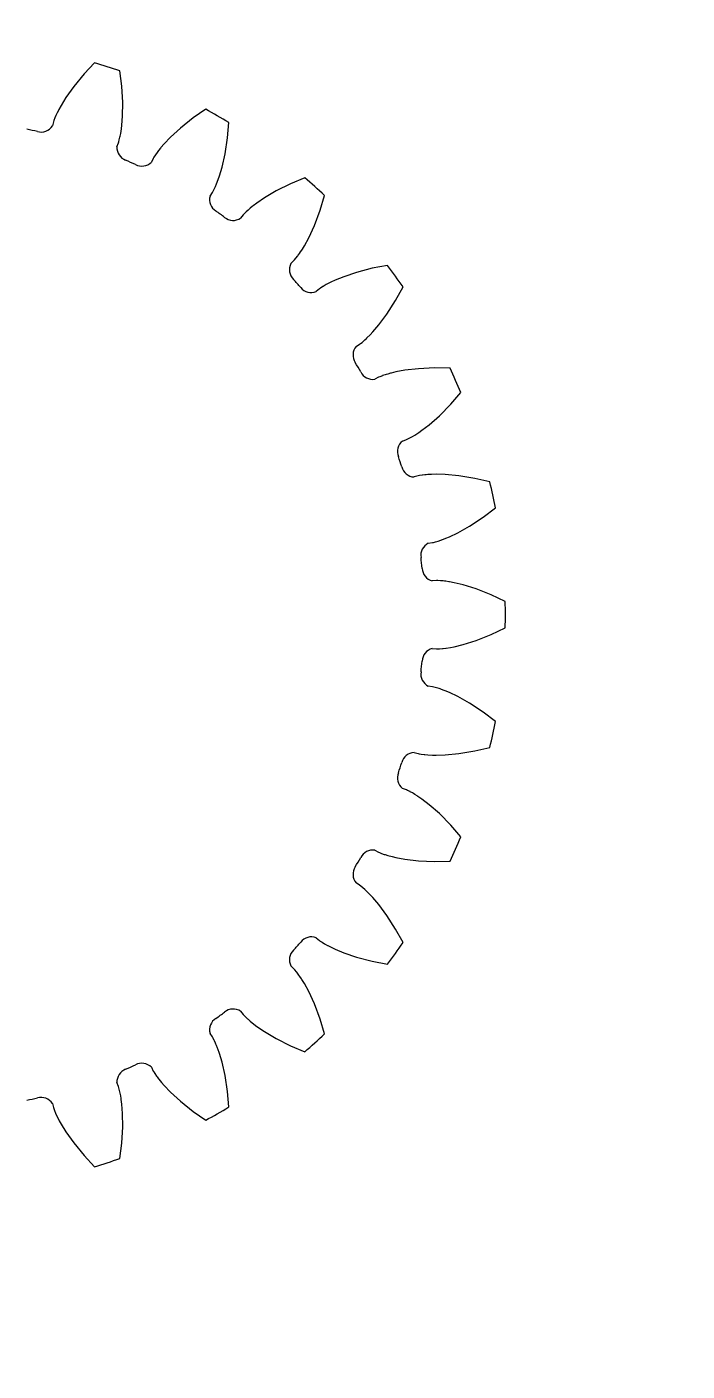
# Model space of a CAD drawing. Extents: x -49 to 4846, y -968 to 1090.
# Drawn here: x 134.1 to 189.1, y -21.9 to 90.1 of the extents above; entities that cross this region are included whole.
import ezdxf

# ---------------------------------------------------------------- set-up
doc = ezdxf.new("R2010")
doc.units = 0
doc.layers.get('0').update_dxf_attribs({"linetype": 'CONTINUOUS'})
doc.layers.add('OUTLINE', color=7, linetype='CONTINUOUS')

msp = doc.modelspace()

# ---------------------------------------------------------------- linework, layer by layer
at = {"color": 1}
for p, q in [((139.769895, 87.07917), (138.891244, 86.144129)), ((139.769895, 87.07917), (138.891244, 86.144129)), ((142.032875, 85.123351), (141.871634, 86.396272)), ((142.032875, 85.123351), (141.871634, 86.396272)), ((138.891244, 86.144129), (138.029085, 85.097587)), ((138.891244, 86.144129), (138.029085, 85.097587)), ((142.115234, 83.769917), (142.032875, 85.123351)), ((142.115234, 83.769917), (142.032875, 85.123351)), ((137.375367, 84.175391), (136.977433, 83.527196)), ((137.375367, 84.175391), (136.977433, 83.527196)), ((138.029085, 85.097587), (137.375367, 84.175391)), ((138.029085, 85.097587), (137.375367, 84.175391)), ((136.646491, 82.899798), (136.593948, 82.788686)), ((136.646491, 82.899798), (136.593948, 82.788686)), ((136.750243, 83.108203), (136.646491, 82.899798)), ((136.750243, 83.108203), (136.646491, 82.899798)), ((136.784562, 83.174444), (136.750243, 83.108203)), ((136.784562, 83.174444), (136.750243, 83.108203)), ((136.977435, 83.527199), (136.784562, 83.174444)), ((136.977435, 83.527199), (136.784562, 83.174444)), ((142.10205, 82.639599), (142.115234, 83.769917)), ((142.10205, 82.639599), (142.115234, 83.769917)), ((149.029185, 83.209527), (147.975328, 82.477601)), ((149.029185, 83.209527), (147.975328, 82.477601)), ((136.342928, 82.160108), (136.255503, 81.82261)), ((136.342928, 82.160108), (136.255503, 81.82261)), ((136.378735, 82.267758), (136.342928, 82.160108)), ((136.378735, 82.267758), (136.342928, 82.160108)), ((136.461622, 82.485429), (136.378735, 82.267758)), ((136.461622, 82.485429), (136.378735, 82.267758)), ((136.465513, 82.494973), (136.461622, 82.485429)), ((136.465513, 82.494972), (136.461622, 82.485429)), ((136.550887, 82.694174), (136.465513, 82.494973)), ((136.550887, 82.694174), (136.465513, 82.494972)), ((136.593948, 82.788686), (136.550887, 82.694174)), ((136.593948, 82.788686), (136.550887, 82.694174)), ((142.003276, 81.563299), (142.042985, 81.8813)), ((142.003276, 81.563299), (142.042985, 81.8813)), ((142.042985, 81.881301), (142.10205, 82.639599)), ((142.042985, 81.881301), (142.10205, 82.639599)), ((147.975328, 82.477601), (146.914421, 81.633181)), ((147.975328, 82.477601), (146.914421, 81.633181)), ((150.836075, 80.825948), (150.943013, 82.104576)), ((150.836075, 80.825948), (150.943013, 82.104576)), ((141.778548, 80.48238), (141.826054, 80.649535)), ((141.778548, 80.48238), (141.826054, 80.649535)), ((141.826054, 80.649535), (141.882802, 80.884325)), ((141.826054, 80.649535), (141.882802, 80.884325)), ((141.882802, 80.884325), (141.89843, 80.956647)), ((141.882802, 80.884325), (141.898429, 80.956645)), ((141.898429, 80.956645), (141.941948, 81.179202)), ((141.89843, 80.956647), (141.941948, 81.179202)), ((141.941948, 81.179202), (141.943602, 81.188353)), ((141.941948, 81.179202), (141.943602, 81.188353)), ((141.943602, 81.188353), (142.003276, 81.563299)), ((141.943602, 81.188353), (142.003276, 81.563299)), ((146.083253, 80.867053), (145.559248, 80.315757)), ((146.083253, 80.867053), (145.559248, 80.315757)), ((146.914421, 81.633181), (146.083253, 80.867053)), ((146.914421, 81.633181), (146.083253, 80.867053)), ((150.63524, 79.484965), (150.836075, 80.825948)), ((150.63524, 79.484965), (150.836075, 80.825948)), ((141.625109, 80.077919), (141.752756, 80.402348)), ((141.625109, 80.077919), (141.752756, 80.402348)), ((141.752754, 80.402341), (141.778548, 80.48238)), ((141.752754, 80.402341), (141.778548, 80.48238)), ((144.968827, 79.589623), (144.843903, 79.412525)), ((144.968827, 79.589623), (144.843903, 79.412524)), ((145.030598, 79.673117), (144.968827, 79.589623)), ((145.030598, 79.673117), (144.968827, 79.589623)), ((145.105094, 79.770876), (145.030598, 79.673117)), ((145.105094, 79.770876), (145.030598, 79.673117)), ((145.249909, 79.953156), (145.105094, 79.770876)), ((145.249909, 79.953156), (145.105094, 79.770876)), ((145.29725, 80.010814), (145.249909, 79.953156)), ((145.29725, 80.010814), (145.249909, 79.953156)), ((145.559251, 80.31576), (145.29725, 80.010814)), ((145.559251, 80.31576), (145.29725, 80.010814)), ((144.654374, 79.110464), (144.49869, 78.798518)), ((144.654374, 79.110464), (144.49869, 78.798518)), ((144.71178, 79.208317), (144.654374, 79.110464)), ((144.71178, 79.208317), (144.654374, 79.110464)), ((144.838113, 79.403998), (144.71178, 79.208317)), ((144.838113, 79.403998), (144.71178, 79.208317)), ((144.843903, 79.412525), (144.838113, 79.403998)), ((144.843903, 79.412524), (144.838113, 79.403998)), ((150.387337, 78.382088), (150.63524, 79.484965)), ((150.387337, 78.382088), (150.63524, 79.484965)), ((149.930621, 76.995499), (150.066947, 77.349845)), ((149.930621, 76.995499), (150.066947, 77.349845)), ((150.066947, 77.349845), (150.171904, 77.652641)), ((150.066947, 77.349845), (150.171904, 77.652641)), ((150.171905, 77.652641), (150.387337, 78.382088)), ((150.171905, 77.652641), (150.387337, 78.382088)), ((157.281592, 77.49933), (156.098589, 77.002508)), ((157.281592, 77.49933), (156.098589, 77.002508)), ((149.388216, 75.975549), (149.580526, 76.266349)), ((149.388216, 75.975549), (149.580526, 76.266349)), ((149.580523, 76.266343), (149.622394, 76.33927)), ((149.580523, 76.266343), (149.622394, 76.33927)), ((149.622394, 76.33927), (149.703615, 76.492895)), ((149.622394, 76.33927), (149.703615, 76.492895)), ((149.703615, 76.492895), (149.807939, 76.710756)), ((149.703615, 76.492895), (149.807939, 76.710756)), ((149.807939, 76.710756), (149.838262, 76.778249)), ((149.807939, 76.710756), (149.838261, 76.778246)), ((149.838261, 76.778246), (149.927101, 76.986892)), ((149.838262, 76.778249), (149.927101, 76.986892)), ((149.927101, 76.986892), (149.930621, 76.995499)), ((149.927101, 76.986892), (149.930621, 76.995499)), ((154.885301, 76.397115), (153.913009, 75.820538)), ((154.885301, 76.397115), (153.913009, 75.820538)), ((156.098589, 77.002508), (154.885301, 76.397115)), ((156.098589, 77.002508), (154.885301, 76.397115)), ((152.907865, 75.099875), (152.728317, 74.951687)), ((152.907865, 75.099874), (152.728317, 74.951686)), ((152.96616, 75.14643), (152.907865, 75.099874)), ((152.96616, 75.14643), (152.907865, 75.099875)), ((153.285837, 75.390239), (152.96616, 75.14643)), ((153.285837, 75.390239), (152.96616, 75.14643)), ((153.913009, 75.820538), (153.285833, 75.390236)), ((153.913009, 75.820538), (153.285833, 75.390236)), ((158.553424, 74.792164), (158.923867, 76.020618)), ((158.553424, 74.792164), (158.923867, 76.020618)), ((152.150139, 74.399416), (151.933, 74.126656)), ((152.150139, 74.399416), (151.933, 74.126656)), ((152.226636, 74.483195), (152.150139, 74.399416)), ((152.226635, 74.483195), (152.150139, 74.399416)), ((152.390892, 74.648334), (152.226635, 74.483195)), ((152.390892, 74.648334), (152.226636, 74.483195)), ((152.398328, 74.65547), (152.390892, 74.648334)), ((152.398328, 74.65547), (152.390892, 74.648334)), ((152.557343, 74.802725), (152.398328, 74.65547)), ((152.557343, 74.802725), (152.398328, 74.65547)), ((152.635124, 74.871552), (152.557343, 74.802725)), ((152.635124, 74.871552), (152.557343, 74.802725)), ((152.728317, 74.951687), (152.635124, 74.871552)), ((152.728317, 74.951686), (152.635124, 74.871552)), ((158.078172, 73.522241), (158.553424, 74.792164)), ((158.078172, 73.522241), (158.553424, 74.792164)), ((157.606385, 72.495007), (158.078172, 73.522241)), ((157.606385, 72.495007), (158.078172, 73.522241)), ((157.078381, 71.551933), (157.244, 71.826291)), ((157.078381, 71.551934), (157.244, 71.826291)), ((157.244, 71.826291), (157.606385, 72.495007)), ((157.244, 71.826291), (157.606385, 72.495007)), ((156.128749, 70.348786), (156.377318, 70.593247)), ((156.128749, 70.348786), (156.377318, 70.593247)), ((156.377313, 70.593242), (156.433432, 70.655869)), ((156.377313, 70.593242), (156.433432, 70.655869)), ((156.433432, 70.655869), (156.544819, 70.789251)), ((156.433432, 70.655869), (156.544819, 70.789251)), ((156.544819, 70.789251), (156.692158, 70.980661)), ((156.544819, 70.789251), (156.692158, 70.980661)), ((156.692158, 70.980661), (156.735851, 71.040374)), ((156.692158, 70.980661), (156.73585, 71.040372)), ((156.73585, 71.040372), (156.866129, 71.225988)), ((156.735851, 71.040374), (156.866128, 71.225987)), ((156.866128, 71.225987), (156.871361, 71.233675)), ((156.866129, 71.225988), (156.871361, 71.233675)), ((156.871361, 71.233675), (157.078381, 71.551934)), ((156.871361, 71.233675), (157.078381, 71.551933)), ((161.593358, 69.618231), (160.522436, 69.256404)), ((161.593358, 69.618231), (160.522436, 69.256404)), ((162.906002, 69.958137), (161.593358, 69.618231)), ((162.906002, 69.958137), (161.593358, 69.618231)), ((164.166449, 70.198143), (162.906002, 69.958137)), ((164.166449, 70.198143), (162.906002, 69.958137)), ((158.789866, 68.426282), (158.594865, 68.298902)), ((158.789866, 68.426282), (158.594865, 68.298902)), ((158.798624, 68.431716), (158.789866, 68.426282)), ((158.798624, 68.431716), (158.789866, 68.426282)), ((158.98478, 68.542692), (158.798624, 68.431716)), ((158.98478, 68.542692), (158.798624, 68.431716)), ((159.075171, 68.593843), (158.98478, 68.542692)), ((159.075171, 68.593843), (158.98478, 68.542692)), ((159.182988, 68.65285), (159.075171, 68.593843)), ((159.182989, 68.65285), (159.075171, 68.593843)), ((159.389423, 68.76047), (159.182988, 68.65285)), ((159.389423, 68.76047), (159.182989, 68.65285)), ((159.456123, 68.793888), (159.389423, 68.76047)), ((159.456123, 68.793888), (159.389423, 68.76047)), ((159.819505, 68.965905), (159.456123, 68.793888)), ((159.819505, 68.965905), (159.456123, 68.793888)), ((160.522436, 69.256404), (159.819501, 68.965903)), ((160.522436, 69.256404), (159.819501, 68.965903)), ((164.847637, 67.285706), (165.465394, 68.410295)), ((164.847637, 67.285706), (165.465394, 68.410295)), ((158.502622, 68.232858), (158.233517, 68.011204)), ((158.502622, 68.232858), (158.233517, 68.011204)), ((158.594865, 68.298902), (158.502622, 68.232858)), ((158.594865, 68.298902), (158.502622, 68.232858)), ((164.118738, 66.142345), (164.847637, 67.285706)), ((164.118738, 66.142345), (164.847637, 67.285706)), ((163.443687, 65.235648), (164.118738, 66.142345)), ((163.443687, 65.235648), (164.118738, 66.142345)), ((162.950186, 64.656889), (163.443687, 65.235648)), ((162.950186, 64.656889), (163.443687, 65.235648)), ((162.050671, 63.787878), (162.234588, 63.944473)), ((162.050671, 63.787878), (162.234588, 63.944473)), ((162.234588, 63.944473), (162.289741, 63.993796)), ((162.234588, 63.944473), (162.289739, 63.993795)), ((162.289739, 63.993795), (162.455763, 64.148268)), ((162.289741, 63.993796), (162.455762, 64.148267)), ((162.455762, 64.148267), (162.462479, 64.154699)), ((162.455763, 64.148268), (162.462479, 64.154699)), ((162.462479, 64.154699), (162.731144, 64.422961)), ((162.462479, 64.154699), (162.731144, 64.422961)), ((162.731144, 64.422961), (162.950186, 64.656889)), ((162.731144, 64.422961), (162.950186, 64.656889)), ((161.552116, 63.443544), (161.84608, 63.630983)), ((161.552116, 63.443544), (161.84608, 63.630983)), ((161.846074, 63.630979), (161.913987, 63.680571)), ((161.846074, 63.630979), (161.913987, 63.680571)), ((161.913987, 63.680571), (162.050671, 63.787878)), ((161.913987, 63.680571), (162.050671, 63.787878)), ((166.745419, 61.592798), (165.622672, 61.461535)), ((166.745419, 61.592798), (165.622672, 61.461535)), ((168.100049, 61.652363), (166.745419, 61.592798)), ((168.100049, 61.652363), (166.745419, 61.592798)), ((169.382852, 61.625062), (168.100049, 61.652363)), ((169.382852, 61.625062), (168.100049, 61.652363)), ((163.434188, 60.880299), (163.124879, 60.719439)), ((163.434188, 60.880299), (163.124879, 60.719439)), ((163.538147, 60.925722), (163.434188, 60.880299)), ((163.538147, 60.925722), (163.434188, 60.880299)), ((163.755371, 61.009775), (163.538147, 60.925722)), ((163.75537, 61.009775), (163.538147, 60.925722)), ((163.765066, 61.013269), (163.75537, 61.009775)), ((163.765066, 61.013269), (163.755371, 61.009775)), ((163.970228, 61.083116), (163.765066, 61.013269)), ((163.970228, 61.083116), (163.765066, 61.013269)), ((164.069278, 61.114356), (163.970228, 61.083116)), ((164.069278, 61.114356), (163.970228, 61.083116)), ((164.187008, 61.149657), (164.069278, 61.114356)), ((164.187008, 61.149657), (164.069278, 61.114356)), ((164.411307, 61.212005), (164.187008, 61.149657)), ((164.411307, 61.212005), (164.187008, 61.149657)), ((164.483497, 61.230825), (164.411307, 61.212005)), ((164.483497, 61.230825), (164.411307, 61.212005)), ((164.874703, 61.323531), (164.483497, 61.230825)), ((164.874703, 61.323531), (164.483497, 61.230825)), ((165.622672, 61.461535), (164.874699, 61.32353)), ((165.622672, 61.461535), (164.874699, 61.32353)), ((169.443625, 58.634642), (170.281698, 59.606217)), ((169.443625, 58.634642), (170.281698, 59.606217)), ((168.492936, 57.667812), (169.443625, 58.634642)), ((168.492936, 57.667812), (169.443625, 58.634642)), ((167.644124, 56.92128), (168.492936, 57.667812)), ((167.644124, 56.92128), (168.492936, 57.667812)), ((166.257197, 55.946484), (166.451709, 56.063063)), ((166.257199, 55.946485), (166.451708, 56.063062)), ((166.451708, 56.063062), (166.459615, 56.067957)), ((166.451709, 56.063063), (166.459615, 56.067957)), ((166.459615, 56.067957), (166.778185, 56.274498)), ((166.459615, 56.067957), (166.778185, 56.274498)), ((166.778185, 56.274498), (167.041076, 56.457773)), ((166.778185, 56.274498), (167.041076, 56.457773)), ((167.041077, 56.457773), (167.644124, 56.92128)), ((167.041077, 56.457773), (167.644124, 56.92128)), ((165.421289, 55.561618), (165.747799, 55.683842)), ((165.421289, 55.561618), (165.747799, 55.683842)), ((165.747793, 55.683839), (165.824533, 55.718227)), ((165.747793, 55.683839), (165.824533, 55.718227)), ((165.824533, 55.718227), (165.980541, 55.794772)), ((165.824533, 55.718227), (165.980541, 55.794772)), ((165.980541, 55.794772), (166.192996, 55.909706)), ((165.980541, 55.794772), (166.192996, 55.909706)), ((166.192996, 55.909706), (166.257199, 55.946485)), ((166.192996, 55.909706), (166.257197, 55.946484)), ((166.729304, 52.663081), (166.39331, 52.570045)), ((166.729304, 52.663081), (166.39331, 52.570045)), ((166.840435, 52.685897), (166.729304, 52.663081)), ((166.840435, 52.685897), (166.729304, 52.663081)), ((167.070388, 52.722949), (166.840435, 52.685897)), ((167.070388, 52.722949), (166.840435, 52.685897)), ((167.080598, 52.724352), (167.070388, 52.722949)), ((167.080598, 52.724352), (167.070388, 52.722949)), ((167.295799, 52.750017), (167.080598, 52.724352)), ((167.295799, 52.750017), (167.080598, 52.724352)), ((167.399179, 52.759981), (167.295799, 52.750017)), ((167.399179, 52.759981), (167.295799, 52.750017)), ((167.521676, 52.770033), (167.399179, 52.759981)), ((167.521676, 52.770033), (167.399179, 52.759981)), ((167.754037, 52.784384), (167.521676, 52.770033)), ((167.754037, 52.784384), (167.521676, 52.770033)), ((167.828562, 52.787783), (167.754037, 52.784384)), ((167.828562, 52.787783), (167.754037, 52.784384)), ((168.230494, 52.797127), (167.828562, 52.787783)), ((168.230494, 52.797127), (167.828562, 52.787783)), ((168.99081, 52.776605), (168.23049, 52.797127)), ((168.99081, 52.776605), (168.23049, 52.797127)), ((170.116314, 52.671566), (168.99081, 52.776605)), ((170.116314, 52.671566), (168.99081, 52.776605)), ((171.453726, 52.448186), (170.116314, 52.671566)), ((171.453726, 52.448186), (170.116314, 52.671566)), ((172.702821, 52.154772), (171.453726, 52.448186)), ((172.702821, 52.154772), (171.453726, 52.448186)), ((172.140522, 49.217064), (173.162284, 49.993163)), ((172.140522, 49.217064), (173.162284, 49.993163)), ((170.024116, 47.915281), (171.009593, 48.469022)), ((170.024116, 47.915281), (171.009593, 48.469022)), ((171.009593, 48.469022), (172.140522, 49.217064)), ((171.009593, 48.469022), (172.140522, 49.217064)), ((167.567167, 47.047484), (167.911954, 47.099152)), ((167.567167, 47.047484), (167.911954, 47.099152)), ((167.911947, 47.099151), (167.994159, 47.116832)), ((167.911947, 47.099151), (167.994159, 47.116832)), ((167.994159, 47.116832), (168.162673, 47.159268)), ((167.994159, 47.116832), (168.162673, 47.159268)), ((168.162673, 47.159268), (168.394381, 47.227518)), ((168.162673, 47.159268), (168.394381, 47.227518)), ((168.394381, 47.227518), (168.464826, 47.250145)), ((168.394381, 47.227518), (168.464828, 47.250145)), ((168.464826, 47.250145), (168.679326, 47.323735)), ((168.464828, 47.250145), (168.679325, 47.323734)), ((168.679325, 47.323734), (168.688077, 47.326878)), ((168.679326, 47.323735), (168.688077, 47.326878)), ((168.688077, 47.326878), (169.042627, 47.462672)), ((168.688077, 47.326878), (169.042627, 47.462672)), ((169.042627, 47.462672), (169.337879, 47.587283)), ((169.042627, 47.462672), (169.337879, 47.587283)), ((169.337879, 47.587283), (170.024116, 47.915281)), ((169.337879, 47.587283), (170.024116, 47.915281)), ((168.243959, 43.940336), (167.895964, 43.91919)), ((168.243959, 43.940336), (167.895964, 43.91919)), ((168.357405, 43.939547), (168.243959, 43.940336)), ((168.357405, 43.939547), (168.243959, 43.940336)), ((168.590036, 43.92798), (168.357405, 43.939547)), ((168.590036, 43.92798), (168.357405, 43.939547)), ((168.600315, 43.927229), (168.590036, 43.92798)), ((168.600315, 43.927229), (168.590036, 43.92798)), ((168.816149, 43.907591), (168.600315, 43.927229)), ((168.816149, 43.907591), (168.600315, 43.927229)), ((168.919342, 43.895843), (168.816149, 43.907591)), ((168.919342, 43.895843), (168.816149, 43.907591)), ((169.041252, 43.880207), (168.919342, 43.895843)), ((169.041252, 43.880207), (168.919342, 43.895843)), ((169.271519, 43.845934), (169.041252, 43.880207)), ((169.271519, 43.845934), (169.041252, 43.880207)), ((169.345123, 43.833764), (169.271519, 43.845934)), ((169.345123, 43.833764), (169.271519, 43.845934)), ((169.740214, 43.759338), (169.345123, 43.833764)), ((169.740214, 43.759338), (169.345123, 43.833764)), ((170.479648, 43.581185), (169.74021, 43.759339)), ((170.479648, 43.581185), (169.74021, 43.759339)), ((171.558719, 43.244437), (170.479648, 43.581185)), ((171.558719, 43.244437), (170.479648, 43.581185)), ((172.820461, 42.747874), (171.558719, 43.244437)), ((172.820461, 42.747874), (171.558719, 43.244437)), ((173.981256, 42.20117), (172.820461, 42.747874)), ((173.981256, 42.20117), (172.820461, 42.747874)), ((171.558719, 38.948005), (172.820461, 39.444567)), ((171.558719, 38.948005), (172.820461, 39.444567)), ((172.820461, 39.444567), (173.981255, 39.99127)), ((172.820461, 39.444567), (173.981255, 39.99127)), ((167.895964, 38.273251), (168.243959, 38.252105)), ((167.895964, 38.273251), (168.243959, 38.252105)), ((168.243951, 38.252106), (168.328044, 38.252307)), ((168.243951, 38.252106), (168.328044, 38.252307)), ((168.328044, 38.252307), (168.501698, 38.25878)), ((168.328044, 38.252307), (168.501698, 38.25878)), ((168.501698, 38.25878), (168.742533, 38.277364)), ((168.501698, 38.25878), (168.742533, 38.277364)), ((168.742533, 38.277364), (168.816142, 38.28485)), ((168.742533, 38.277364), (168.816144, 38.28485)), ((168.816142, 38.28485), (169.041255, 38.312235)), ((168.816144, 38.28485), (169.041254, 38.312234)), ((169.041254, 38.312234), (169.050469, 38.31349)), ((169.041255, 38.312235), (169.050469, 38.31349)), ((169.050469, 38.31349), (169.425504, 38.372601)), ((169.050469, 38.31349), (169.425504, 38.372601)), ((169.425504, 38.372601), (169.740212, 38.433103)), ((169.425504, 38.372601), (169.740212, 38.433103)), ((169.740212, 38.433103), (170.479648, 38.611256)), ((169.740212, 38.433103), (170.479648, 38.611256)), ((170.479648, 38.611256), (171.558719, 38.948005)), ((170.479648, 38.611256), (171.558719, 38.948005)), ((167.911954, 35.093289), (167.567167, 35.144957)), ((167.911954, 35.093289), (167.567167, 35.144957)), ((168.022757, 35.068931), (167.911954, 35.093289)), ((168.022757, 35.068931), (167.911954, 35.093289)), ((168.2479, 35.00925), (168.022757, 35.068931)), ((168.2479, 35.00925), (168.022757, 35.068931)), ((168.257798, 35.006378), (168.2479, 35.00925)), ((168.257798, 35.006378), (168.2479, 35.00925)), ((168.464832, 34.942294), (168.257798, 35.006378)), ((168.464832, 34.942294), (168.257798, 35.006378)), ((168.563328, 34.909348), (168.464832, 34.942294)), ((168.563328, 34.909348), (168.464832, 34.942294)), ((168.679323, 34.868707), (168.563328, 34.909348)), ((168.679323, 34.868707), (168.563328, 34.909348)), ((168.897432, 34.787308), (168.679323, 34.868707)), ((168.897432, 34.787308), (168.679323, 34.868707)), ((168.966897, 34.760101), (168.897432, 34.787308)), ((168.966897, 34.760101), (168.897432, 34.787308)), ((169.337881, 34.605157), (168.966897, 34.760101)), ((169.337881, 34.605157), (168.966897, 34.760101)), ((170.024116, 34.27716), (169.337877, 34.605159)), ((170.024116, 34.27716), (169.337877, 34.605159)), ((171.009593, 33.723419), (170.024116, 34.27716)), ((171.009593, 33.723419), (170.024116, 34.27716)), ((172.140522, 32.975377), (171.009593, 33.723419)), ((172.140522, 32.975377), (171.009593, 33.723419)), ((173.162285, 32.199277), (172.140522, 32.975377)), ((173.162285, 32.199277), (172.140522, 32.975377)), ((166.39331, 29.622396), (166.729304, 29.52936)), ((166.39331, 29.622396), (166.729304, 29.52936)), ((166.729297, 29.529362), (166.811594, 29.512075)), ((166.729297, 29.529362), (166.811594, 29.512075)), ((166.811594, 29.512075), (166.982799, 29.482302)), ((166.811594, 29.512075), (166.982799, 29.482302)), ((166.982799, 29.482302), (167.222235, 29.450407)), ((166.982799, 29.482302), (167.222235, 29.450407)), ((167.222235, 29.450407), (167.295792, 29.442425)), ((167.222235, 29.450407), (167.295794, 29.442425)), ((167.295792, 29.442425), (167.521679, 29.422408)), ((167.295794, 29.442425), (167.521678, 29.422408)), ((167.521678, 29.422408), (167.530952, 29.42172)), ((167.521679, 29.422408), (167.530952, 29.42172)), ((167.530952, 29.42172), (167.910082, 29.401565)), ((167.530952, 29.42172), (167.910082, 29.401565)), ((167.910082, 29.401565), (168.230492, 29.395314)), ((167.910082, 29.401565), (168.230492, 29.395314)), ((168.230492, 29.395314), (168.99081, 29.415837)), ((168.230492, 29.395314), (168.99081, 29.415837)), ((168.99081, 29.415837), (170.116314, 29.520875)), ((168.99081, 29.415837), (170.116314, 29.520875)), ((170.116314, 29.520875), (171.453726, 29.744255)), ((170.116314, 29.520875), (171.453726, 29.744255)), ((171.453726, 29.744255), (172.70282, 30.037669)), ((171.453726, 29.744255), (172.70282, 30.037669)), ((165.747799, 26.508599), (165.421289, 26.630823)), ((165.747799, 26.508599), (165.421289, 26.630823)), ((165.851117, 26.461736), (165.747799, 26.508599)), ((165.851117, 26.461736), (165.747799, 26.508599)), ((166.058932, 26.356549), (165.851117, 26.461736)), ((166.058932, 26.356549), (165.851117, 26.461736)), ((166.068016, 26.351682), (166.058932, 26.356549)), ((166.068016, 26.351682), (166.058932, 26.356549)), ((166.257202, 26.245954), (166.068016, 26.351682)), ((166.257202, 26.245954), (166.068016, 26.351682)), ((166.346696, 26.193249), (166.257202, 26.245954)), ((166.346696, 26.193249), (166.257202, 26.245954)), ((166.451707, 26.12938), (166.346696, 26.193249)), ((166.451707, 26.12938), (166.346696, 26.193249)), ((166.648125, 26.004412), (166.451707, 26.12938)), ((166.648125, 26.004412), (166.451707, 26.12938)), ((166.710416, 25.963357), (166.648125, 26.004412)), ((166.710416, 25.963357), (166.648125, 26.004412)), ((167.041078, 25.734667), (166.710416, 25.963357)), ((167.041078, 25.734667), (166.710416, 25.963357)), ((167.644124, 25.271161), (167.041074, 25.73467)), ((167.644124, 25.271161), (167.041074, 25.73467)), ((168.492936, 24.524629), (167.644124, 25.271161)), ((168.492936, 24.524629), (167.644124, 25.271161)), ((169.443625, 23.557799), (168.492936, 24.524629)), ((169.443625, 23.557799), (168.492936, 24.524629)), ((170.281699, 22.586223), (169.443625, 23.557799)), ((170.281699, 22.586223), (169.443625, 23.557799)), ((163.124879, 21.473002), (163.434188, 21.312142)), ((163.124879, 21.473002), (163.434188, 21.312142)), ((163.434181, 21.312145), (163.511085, 21.278126)), ((163.434181, 21.312145), (163.511085, 21.278126)), ((163.511085, 21.278126), (163.672359, 21.213408)), ((163.511085, 21.278126), (163.672359, 21.213408)), ((163.672359, 21.213408), (163.899931, 21.132428)), ((163.672359, 21.213408), (163.899931, 21.132428)), ((163.899931, 21.132428), (163.970221, 21.109327)), ((163.899931, 21.132428), (163.970224, 21.109327)), ((163.970221, 21.109327), (164.187011, 21.042783)), ((163.970224, 21.109327), (164.18701, 21.042783)), ((164.18701, 21.042783), (164.195938, 21.040182)), ((164.187011, 21.042783), (164.195938, 21.040182)), ((164.195938, 21.040182), (164.562593, 20.941642)), ((164.195938, 21.040182), (164.562593, 20.941642)), ((164.562593, 20.941642), (164.874701, 20.86891)), ((164.562593, 20.941642), (164.874701, 20.86891)), ((164.874702, 20.86891), (165.622671, 20.730906)), ((164.874702, 20.86891), (165.622671, 20.730906)), ((165.622671, 20.730906), (166.745419, 20.599643)), ((165.622671, 20.730906), (166.745419, 20.599643)), ((166.745419, 20.599643), (168.100049, 20.540079)), ((166.745419, 20.599643), (168.100049, 20.540079)), ((168.100049, 20.540079), (169.382851, 20.567379)), ((168.100049, 20.540079), (169.382851, 20.567379)), ((161.84608, 18.561458), (161.552116, 18.748897)), ((161.84608, 18.561458), (161.552116, 18.748897)), ((161.937396, 18.494138), (161.84608, 18.561458)), ((161.937396, 18.494138), (161.84608, 18.561458)), ((162.1188, 18.348043), (161.937396, 18.494138)), ((162.1188, 18.348043), (161.937396, 18.494138)), ((162.126674, 18.341393), (162.1188, 18.348043)), ((162.126674, 18.341394), (162.1188, 18.348043)), ((162.289744, 18.198642), (162.126674, 18.341394)), ((162.289744, 18.198642), (162.126674, 18.341393)), ((162.366324, 18.128482), (162.289744, 18.198642)), ((162.366324, 18.128482), (162.289744, 18.198642)), ((162.455761, 18.044175), (162.366324, 18.128482)), ((162.455761, 18.044175), (162.366324, 18.128482)), ((162.621905, 17.8811), (162.455761, 18.044175)), ((162.621905, 17.8811), (162.455761, 18.044175)), ((162.674299, 17.827992), (162.621905, 17.8811)), ((162.674299, 17.827992), (162.621905, 17.8811)), ((162.950187, 17.535551), (162.674299, 17.827992)), ((162.950187, 17.535551), (162.674299, 17.827992)), ((163.443687, 16.956793), (162.950185, 17.535554)), ((163.443687, 16.956793), (162.950185, 17.535554)), ((164.118738, 16.050096), (163.443687, 16.956793)), ((164.118738, 16.050096), (163.443687, 16.956793)), ((164.847637, 14.906735), (164.118738, 16.050096)), ((164.847637, 14.906735), (164.118738, 16.050096)), ((165.465395, 13.782144), (164.847637, 14.906735)), ((165.465395, 13.782144), (164.847637, 14.906735)), ((158.233517, 14.181237), (158.502622, 13.959583)), ((158.233517, 14.181237), (158.502622, 13.959583)), ((158.502616, 13.959587), (158.570767, 13.910322)), ((158.502616, 13.959587), (158.570767, 13.910322)), ((158.570767, 13.910322), (158.71506, 13.813488)), ((158.570767, 13.910322), (158.71506, 13.813488)), ((158.71506, 13.813488), (158.920823, 13.686963)), ((158.71506, 13.813488), (158.920823, 13.686963)), ((158.920823, 13.686963), (158.984774, 13.649753)), ((158.920823, 13.686963), (158.984776, 13.649751)), ((158.984774, 13.649753), (159.182991, 13.539589)), ((158.984776, 13.649751), (159.18299, 13.53959)), ((159.18299, 13.53959), (159.191183, 13.535189)), ((159.182991, 13.539589), (159.191183, 13.535189)), ((159.191183, 13.535189), (159.529337, 13.362571)), ((159.191183, 13.535189), (159.529337, 13.362571)), ((159.529337, 13.362571), (159.819504, 13.226537)), ((159.529337, 13.362571), (159.819504, 13.226537)), ((159.819504, 13.226537), (160.522436, 12.936037)), ((159.819504, 13.226537), (160.522436, 12.936037)), ((160.522436, 12.936037), (161.593358, 12.57421)), ((160.522436, 12.936037), (161.593358, 12.57421)), ((161.593358, 12.57421), (162.906002, 12.234304)), ((161.593358, 12.57421), (162.906002, 12.234304)), ((156.377318, 11.599194), (156.128749, 11.843656)), ((156.377318, 11.599194), (156.128749, 11.843656)), ((156.452643, 11.51436), (156.377318, 11.599194)), ((156.452643, 11.51436), (156.377318, 11.599194)), ((156.599707, 11.333741), (156.452643, 11.51436)), ((156.599707, 11.333741), (156.452643, 11.51436)), ((156.606027, 11.3256), (156.599707, 11.333741)), ((156.606027, 11.3256), (156.599707, 11.333741)), ((156.735854, 11.152063), (156.606027, 11.3256)), ((156.735854, 11.152063), (156.606027, 11.3256)), ((162.906002, 12.234304), (164.166447, 11.994299)), ((162.906002, 12.234304), (164.166447, 11.994299)), ((156.796173, 11.067515), (156.735854, 11.152063)), ((156.796173, 11.067515), (156.735854, 11.152063)), ((156.866127, 10.966456), (156.796173, 11.067515)), ((156.866127, 10.966456), (156.796173, 11.067515)), ((156.994736, 10.772401), (156.866127, 10.966456)), ((156.994736, 10.772401), (156.866127, 10.966456)), ((157.034942, 10.70956), (156.994736, 10.772401)), ((157.034942, 10.70956), (156.994736, 10.772401)), ((157.244001, 10.366149), (157.034942, 10.70956)), ((157.244001, 10.366149), (157.034942, 10.70956)), ((157.606385, 9.697434), (157.243998, 10.366152)), ((157.606385, 9.697434), (157.243998, 10.366152)), ((158.078172, 8.6702), (157.606385, 9.697434)), ((158.078172, 8.6702), (157.606385, 9.697434)), ((151.933, 8.065785), (152.150139, 7.793025)), ((151.933, 8.065785), (152.150139, 7.793025)), ((158.553424, 7.400277), (158.078172, 8.6702)), ((158.553424, 7.400277), (158.078172, 8.6702)), ((152.150134, 7.793031), (152.206553, 7.730673)), ((152.150134, 7.793031), (152.206553, 7.730673)), ((152.206553, 7.730673), (152.327561, 7.605954)), ((152.206553, 7.730673), (152.327561, 7.605954)), ((152.327561, 7.605954), (152.502521, 7.439414)), ((152.327561, 7.605954), (152.502521, 7.439414)), ((152.502521, 7.439414), (152.557338, 7.38972)), ((152.502521, 7.439414), (152.55734, 7.389719)), ((152.557338, 7.38972), (152.728319, 7.240753)), ((152.55734, 7.389719), (152.728319, 7.240753)), ((152.728319, 7.240753), (152.735417, 7.234746)), ((152.728319, 7.240753), (152.735417, 7.234746)), ((152.735417, 7.234746), (153.030293, 6.995593)), ((152.735417, 7.234746), (153.030293, 6.995593)), ((153.030293, 6.995593), (153.285835, 6.802203)), ((153.030293, 6.995593), (153.285835, 6.802203)), ((153.285836, 6.802203), (153.913009, 6.371903)), ((153.285836, 6.802203), (153.913009, 6.371903)), ((158.923868, 6.171822), (158.553424, 7.400277)), ((158.923868, 6.171822), (158.553424, 7.400277)), ((149.580526, 5.926092), (149.388216, 6.216892)), ((149.580526, 5.926092), (149.388216, 6.216892)), ((149.636567, 5.827451), (149.580526, 5.926092)), ((149.636567, 5.827451), (149.580526, 5.926092)), ((149.742865, 5.620203), (149.636567, 5.827451)), ((149.742865, 5.620203), (149.636567, 5.827451)), ((149.747354, 5.610925), (149.742865, 5.620203)), ((149.747354, 5.610925), (149.742865, 5.620203)), ((149.838263, 5.414189), (149.747354, 5.610925)), ((149.838263, 5.414188), (149.747354, 5.610925)), ((153.913009, 6.371903), (154.885301, 5.795326)), ((153.913009, 6.371903), (154.885301, 5.795326)), ((154.885301, 5.795326), (156.098589, 5.189934)), ((154.885301, 5.795326), (156.098589, 5.189934)), ((149.879686, 5.318947), (149.838263, 5.414189)), ((149.879686, 5.318947), (149.838263, 5.414188)), ((149.9271, 5.205551), (149.879686, 5.318947)), ((149.9271, 5.205551), (149.879686, 5.318947)), ((150.012552, 4.988998), (149.9271, 5.205551)), ((150.012552, 4.988998), (149.9271, 5.205551)), ((150.038814, 4.91917), (150.012552, 4.988998)), ((150.038814, 4.91917), (150.012552, 4.988998)), ((150.171905, 4.539798), (150.038814, 4.91917)), ((150.171905, 4.539798), (150.038814, 4.91917)), ((150.387337, 3.810353), (150.171904, 4.539802)), ((150.387337, 3.810353), (150.171904, 4.539802)), ((156.098589, 5.189934), (157.281591, 4.693112)), ((156.098589, 5.189934), (157.281591, 4.693112)), ((144.49869, 3.393923), (144.654374, 3.081977)), ((144.49869, 3.393923), (144.654374, 3.081977)), ((150.63524, 2.707476), (150.387337, 3.810353)), ((150.63524, 2.707476), (150.387337, 3.810353)), ((144.654371, 3.081983), (144.696592, 3.009258)), ((144.654371, 3.081983), (144.696592, 3.009258)), ((144.696592, 3.009258), (144.789024, 2.862106)), ((144.696592, 3.009258), (144.789024, 2.862106)), ((144.789024, 2.862106), (144.925536, 2.662828)), ((144.789024, 2.862106), (144.925536, 2.662828)), ((144.925536, 2.662828), (144.968823, 2.602824)), ((144.925536, 2.662828), (144.968825, 2.602822)), ((144.968823, 2.602824), (145.105096, 2.421563)), ((144.968825, 2.602822), (145.105095, 2.421563)), ((145.105095, 2.421563), (145.11079, 2.414211)), ((145.105096, 2.421563), (145.11079, 2.414211)), ((145.11079, 2.414211), (145.349499, 2.118976)), ((145.11079, 2.414211), (145.349499, 2.118976)), ((150.836075, 1.366494), (150.63524, 2.707476)), ((150.836075, 1.366494), (150.63524, 2.707476)), ((141.752756, 1.790093), (141.625109, 2.114522)), ((141.752756, 1.790093), (141.625109, 2.114522)), ((141.787063, 1.681956), (141.752756, 1.790093)), ((141.787063, 1.681956), (141.752756, 1.790093)), ((141.84795, 1.457136), (141.787063, 1.681956)), ((141.84795, 1.457136), (141.787063, 1.681956)), ((141.850412, 1.447128), (141.84795, 1.457136)), ((141.850411, 1.447128), (141.84795, 1.457136)), ((141.898431, 1.235789), (141.850411, 1.447128)), ((141.898431, 1.23579), (141.850412, 1.447128)), ((141.919146, 1.134017), (141.898431, 1.23579)), ((141.919146, 1.134017), (141.898431, 1.235789)), ((141.941948, 1.013241), (141.919146, 1.134017)), ((141.941948, 1.013241), (141.919146, 1.134017)), ((145.349499, 2.118976), (145.559249, 1.876682)), ((145.349499, 2.118976), (145.559249, 1.876682)), ((145.55925, 1.876682), (146.083253, 1.325389)), ((145.55925, 1.876682), (146.083253, 1.325389)), ((146.083253, 1.325389), (146.914421, 0.55926)), ((146.083253, 1.325389), (146.914421, 0.55926)), ((150.943014, 0.087864), (150.836075, 1.366494)), ((150.943014, 0.087864), (150.836075, 1.366494)), ((136.255503, 0.369831), (136.342928, 0.032334)), ((136.255503, 0.369831), (136.342928, 0.032334)), ((136.342926, 0.032341), (136.369104, -0.047574)), ((136.342926, 0.032341), (136.369104, -0.047574)), ((141.980508, 0.783654), (141.941948, 1.013241)), ((141.980508, 0.783654), (141.941948, 1.013241)), ((141.991679, 0.709892), (141.980508, 0.783654)), ((141.991679, 0.709892), (141.980508, 0.783654)), ((142.042985, 0.311139), (141.991679, 0.709892)), ((142.042985, 0.311139), (141.991679, 0.709892)), ((142.10205, -0.447157), (142.042985, 0.311143)), ((142.10205, -0.447157), (142.042985, 0.311143)), ((146.914421, 0.55926), (147.975328, -0.28516)), ((146.914421, 0.55926), (147.975328, -0.28516)), ((136.369104, -0.047574), (136.428922, -0.210728)), ((136.369104, -0.047574), (136.428922, -0.210728)), ((136.428922, -0.210728), (136.521018, -0.434033)), ((136.428922, -0.210728), (136.521018, -0.434033)), ((136.521018, -0.434033), (136.550884, -0.501727)), ((136.521018, -0.434033), (136.550885, -0.501729)), ((136.550884, -0.501727), (136.646492, -0.707359)), ((136.550885, -0.501729), (136.646492, -0.707359)), ((136.646492, -0.707359), (136.650533, -0.715734)), ((136.646492, -0.707359), (136.650533, -0.715734)), ((136.650533, -0.715734), (136.822643, -1.054148)), ((136.650533, -0.715734), (136.822643, -1.054148)), ((136.822643, -1.054148), (136.977434, -1.334757)), ((136.822643, -1.054148), (136.977434, -1.334757)), ((142.115234, -1.577476), (142.10205, -0.447157)), ((142.115234, -1.577476), (142.10205, -0.447157)), ((147.975328, -0.28516), (149.029184, -1.017085)), ((147.975328, -0.28516), (149.029184, -1.017085)), ((136.977435, -1.334757), (137.375367, -1.98295)), ((136.977435, -1.334757), (137.375367, -1.98295)), ((137.375367, -1.98295), (138.029085, -2.905146)), ((137.375367, -1.98295), (138.029085, -2.905146)), ((142.032875, -2.93091), (142.115234, -1.577476)), ((142.032875, -2.93091), (142.115234, -1.577476)), ((138.029085, -2.905146), (138.891244, -3.951688)), ((138.029085, -2.905146), (138.891244, -3.951688)), ((141.871634, -4.203833), (142.032875, -2.93091)), ((141.871634, -4.203833), (142.032875, -2.93091)), ((138.891244, -3.951688), (139.769894, -4.886728)), ((138.891244, -3.951688), (139.769894, -4.886728))]:
    msp.add_line(p, q, dxfattribs=at)
for centre, radius, start, end in [((125.991879, 41.099105), 48, 70.680946, 73.319054), ((125.992458, 41.098847), 48, 58.680946, 61.319054), ((135.310017, 82.432267), 1.125, 254.380123, 327.185747), ((125.990942, 41.096221), 41.25, 77.374728, 78.625272), ((142.74837, 80.015399), 1.125, 176.814253, 249.619877), ((125.990942, 41.096221), 41.25, 65.374728, 66.625272), ((143.70062, 79.591431), 1.125, 242.380123, 315.185747), ((125.992971, 41.098474), 48, 46.680946, 49.319054), ((150.473933, 75.680857), 1.125, 164.814253, 237.619877), ((125.990942, 41.096221), 41.25, 53.374728, 54.625272), ((151.317225, 75.068169), 1.125, 230.380123, 303.185747), ((157.129471, 69.834799), 1.125, 152.814253, 225.619877), ((125.993395, 41.098003), 48, 34.680946, 37.319054), ((125.990942, 41.096221), 41.25, 41.374728, 42.625272), ((157.82695, 69.06017), 1.125, 218.380123, 291.185747), ((162.424106, 62.732728), 1.125, 140.814253, 213.619877), ((125.990942, 41.096221), 41.25, 29.374728, 30.625272), ((125.993712, 41.097454), 48, 22.680946, 25.319054), ((162.945289, 61.830012), 1.125, 206.380123, 279.185747), ((166.126436, 54.685038), 1.125, 128.814253, 201.619877), ((125.990942, 41.096221), 41.25, 17.374728, 18.625272), ((166.448546, 53.693688), 1.125, 194.380123, 267.185747), ((125.993908, 41.096851), 48, 10.680946, 13.319054), ((168.074654, 46.043451), 1.125, 116.814253, 189.619877), ((125.990942, 41.096221), 41.25, 5.374728, 6.625272), ((168.183611, 45.006794), 1.125, 182.380123, 255.185747), ((125.993975, 41.096221), 48, 358.680946, 1.319054), ((168.183611, 37.185647), 1.125, 104.814253, 177.619877), ((125.990942, 41.096221), 41.25, 353.374728, 354.625272), ((168.074654, 36.14899), 1.125, 170.380123, 243.185747), ((125.993908, 41.09559), 48, 346.680946, 349.319054), ((166.448546, 28.498753), 1.125, 92.814253, 165.619877), ((125.990942, 41.096221), 41.25, 341.374728, 342.625272), ((166.126436, 27.507403), 1.125, 158.380123, 231.185747), ((125.993712, 41.094987), 48, 334.680946, 337.319054), ((162.945289, 20.362429), 1.125, 80.814253, 153.619877), ((125.990942, 41.096221), 41.25, 329.374728, 330.625272), ((162.424106, 19.459713), 1.125, 146.380123, 219.185747), ((125.990942, 41.096221), 41.25, 317.374728, 318.625272), ((157.82695, 13.132271), 1.125, 68.814253, 141.619877), ((125.993395, 41.094438), 48, 322.680946, 325.319054), ((157.129471, 12.357642), 1.125, 134.380123, 207.185747), ((125.990942, 41.096221), 41.25, 305.374728, 306.625272), ((151.317225, 7.124272), 1.125, 56.814253, 129.619877), ((150.473933, 6.511585), 1.125, 122.380123, 195.185747), ((125.992971, 41.093967), 48, 310.680946, 313.319054), ((125.990942, 41.096221), 41.25, 293.374728, 294.625272), ((143.70062, 2.601011), 1.125, 44.814253, 117.619877), ((142.74837, 2.177042), 1.125, 110.380123, 183.185747), ((125.990942, 41.096221), 41.25, 281.374728, 282.625272), ((135.310017, -0.239826), 1.125, 32.814253, 105.619877), ((125.992458, 41.093594), 48, 298.680946, 301.319054), ((125.991879, 41.093336), 48, 286.680946, 289.319054)]:
    msp.add_arc(centre, radius, start, end, dxfattribs=at)
at = {"layer": 'OUTLINE'}
msp.add_circle((125.990942, 41.096221), 175, dxfattribs=at)

doc.saveas('drawing.dxf')
